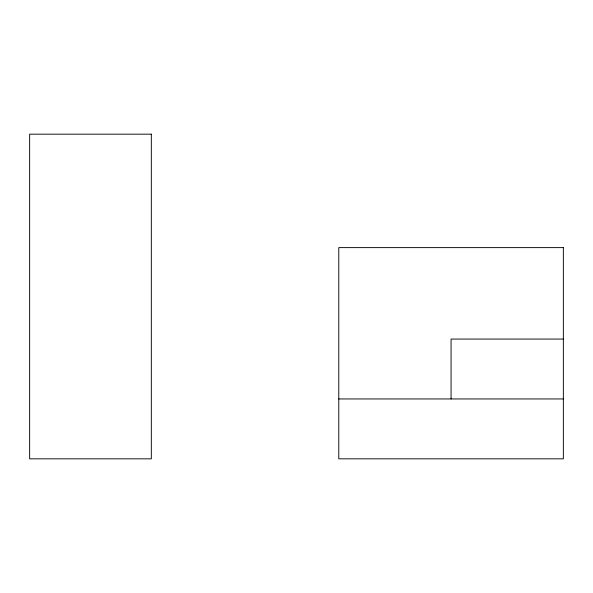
<?xml version="1.0" encoding="UTF-8"?>
<svg xmlns="http://www.w3.org/2000/svg" width="593" height="593" viewBox="0 0 593 593"><rect width="100%" height="100%" fill="white"/><g stroke="black" fill="none" stroke-linecap="round" stroke-linejoin="round"><path stroke-width="0.89" d="M563.35 339.063L451.065 339.063L451.065 398.948M338.781 398.948L563.35 398.948M151.319 134.166L29.65 134.166L29.65 458.834L151.319 458.834L151.319 134.166M563.35 247.615L338.781 247.615L338.781 458.834L563.35 458.834L563.35 247.615"/></g></svg>
